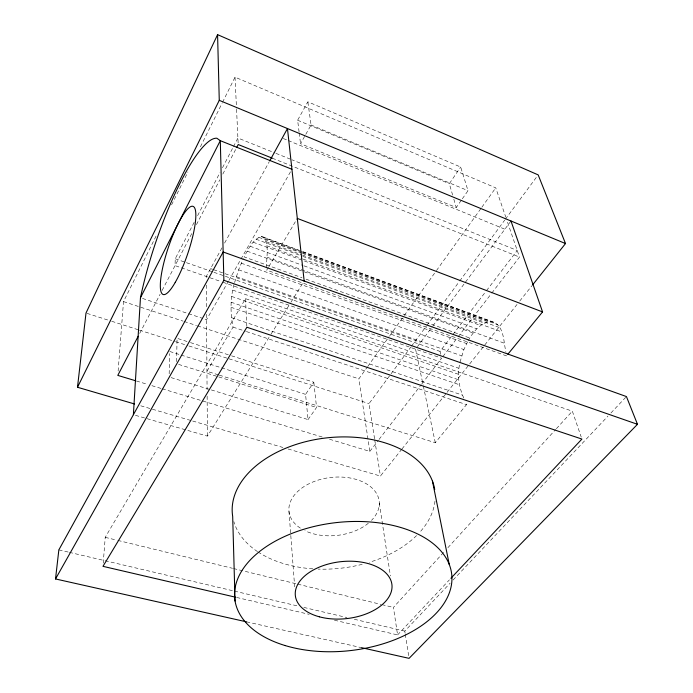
<?xml version="1.0" encoding="UTF-8"?>
<svg xmlns="http://www.w3.org/2000/svg" width="693" height="693" viewBox="0 0 693 693"><rect width="100%" height="100%" fill="white"/><g stroke="black" fill="none" stroke-linecap="round" stroke-linejoin="round"><path stroke-width="0.52" stroke-dasharray="3.46 2.6" d="M176.576 361.625L177.087 338.314L189.423 342.273M218.312 374.844L206.947 371.283L233.056 327.122C230.197 312.682 230.163 297.678 234.321 283.489M194.135 222.358L175.234 258.766L175.06 265.627L221.015 281.583M266.788 267.992C265.869 258.021 269.993 245.469 263.271 237.041L261.209 236.556C252.321 239.449 248.354 249.385 244.066 256.886L302.001 277.711M169.161 373.804L169.742 353.621M103.231 563.114L105.223 537.344L245.521 298.683L572.349 411.174L581.236 437.075M118.122 371.11L123.519 301.585L156.687 234.84M463.73 398.007C459.112 387.422 456.982 375.563 459.65 364.18M460.013 362.11L463.894 349.567L467.636 341.718M234.606 282.51L238.609 269.82L243.252 258.68M171.587 204.851L187.924 171.959M200.424 146.812L222.055 103.283M222.531 102.313L235.031 77.166L495.738 187.855L505.786 217.143M197.618 215.653L220.002 172.531M222.496 167.741L232.943 147.618M233.437 146.665L237.916 138.037L274.956 152.954M139.7 333.394L160.118 294.256M162.11 290.436L192.463 232.25M196.44 224.627L219.82 179.816M222.799 174.099L236.235 148.354M221.994 247.817L206.263 276.464L206.28 278.621M224.584 243.087L269.231 161.764M299.081 131.956L297.626 120.227L307.831 101.784L460.68 167.039L468.009 190.688L461.815 199.541M468.147 340.791C473.12 332.016 480.734 321.803 491.805 321.725C504.4 324.939 503.378 341.536 505.855 351.68M461.2 200.433L456.245 207.519L300.528 143.676L305.266 135.265M305.795 134.329L311.062 124.974L307.831 101.784M228.447 281.141L206.575 319.681L203.525 318.667M228.976 280.197L291.926 169.265M268.364 267.377L266.727 270.149L506.496 355.881L506.02 352.737M268.91 266.459L297.306 218.416M135.447 415.315L207.415 436.131L270.391 335.178M270.963 334.26L290.428 303.058M290.999 302.139L304.166 281.029M211.278 389.925L308.064 419.594L305.561 394.369L313.825 382.25L231.575 355.821M452.633 195.088L449.324 183.688L460.68 167.039M308.064 419.594L316.554 407.449L313.825 382.25M329.547 439.241L369.837 451.386L358.87 378.837L367.065 367.403M367.697 366.519L389.145 336.599M389.778 335.715L403.647 316.354M404.279 315.471L435.819 271.465M436.451 270.591L481.228 208.099M481.86 207.216L495.738 187.855M374.558 438.764L369.031 403.603L410.836 347.08M411.477 346.205L426.273 326.204M426.914 325.338L459.069 281.86M459.71 280.986L504.729 220.114M505.37 219.239L536.884 176.628M417.472 346.595L432.285 326.698M432.934 325.831L510.975 220.998M440.696 354.322L440.012 351.403L485.81 291.528M486.469 290.679L517.221 250.476L291.97 159.797M369.837 451.386L378.395 440.272M379.054 439.423L421.197 384.71M421.855 383.861L441.606 358.212L222.037 281.938M442.931 356.505L457.449 337.647M458.108 336.789L491.112 293.953M491.77 293.096L519.499 257.103L507.172 221.188M288.089 448.995L380.422 476.056L401.282 449.844M401.957 449.003L446.379 393.2M447.054 392.359L517.047 304.426M519.741 301.048L531.86 285.828M219.343 375.164L435.291 442.714L466.502 404.651L465.315 401.801M334.459 620.218L397.583 634.918L393.433 607.423L443.537 552.468M447.895 547.687L555.639 429.504M556.366 428.707L572.349 411.174M397.583 634.918L449.41 579.859M405.119 633.229L404.79 631.132L450.138 583.142M453.109 579.998L607.96 416.121M610.914 412.993L625.692 397.349M246.543 621.846L361.573 647.686M236.608 597.444L309.199 614.345M58.853 549.87L68.321 552.087M69.369 552.338L104.071 560.49M105.119 560.741L233.402 590.869M234.451 591.12L297.54 605.942M303.846 607.423L346.959 617.55M354.322 619.282L404.79 631.132M105.223 537.344L116.796 540.159M117.853 540.41L232.501 568.295M233.55 568.546L296.665 583.896M297.713 584.147L380.803 604.357M381.86 604.608L393.433 607.423M140.774 405.803L191.606 420.712M192.645 421.015L282.9 447.47M136.391 380.994L147.748 384.424M151.88 385.672L161.174 388.47M162.214 388.782L322.323 437.058M171.128 377.624L210.248 389.613M178.586 364.388L217.715 376.594M218.745 376.923L316.554 407.449M169.802 351.498L180.085 354.747M181.116 355.067L305.561 394.369M87.032 313.375L110.707 320.946M111.729 321.275L138.487 329.842M139.518 330.171L174.515 341.363M175.546 341.692L187.89 345.642M188.92 345.972L228.032 358.489M229.062 358.818L369.031 403.603M190.454 342.602L230.552 355.492M123.519 301.585L183.125 321.145M184.156 321.483L196.491 325.537M197.514 325.875L358.87 378.837M142.498 298.432L202.503 318.33M233.056 327.122L245.339 331.202M246.361 331.54L466.502 404.651M231.644 317.706L462.543 395.157M230.942 307.25L459.459 384.754M231.046 302.183L458.645 379.807M231.661 296.431L458.463 374.281M232.77 290.133L458.931 368.321M175.234 258.766L185.421 262.335M186.434 262.69L212.916 271.951M213.929 272.306L440.012 351.403M236.287 276.654L461.685 355.804M210.568 268.615L212.612 269.334M213.626 269.69L420.66 342.316M238.609 269.82L463.894 349.567M241.225 263.175L466.597 343.581M306.063 279.175L469.707 337.993M267.082 257.207L504.582 343.286M247.054 251.135L473.146 332.978M250.121 246.24L302.988 265.497M304.01 265.869L476.862 328.829M266.666 245.712L302.139 258.714M303.153 259.087L501.784 331.921M253.153 242.229L480.691 325.537M263.271 237.041L301.732 251.247M302.746 251.62L495.019 322.661M261.209 236.556L301.663 251.498M302.676 251.871L491.805 321.725M264.908 238.756L301.368 252.209M302.373 252.581L497.817 324.705M258.775 237.292L301.429 253.014M302.443 253.395L488.27 321.916M266.051 241.666L301.516 254.721M302.529 255.093L500.095 327.815M256.064 239.206L301.758 256.003M302.772 256.384L484.528 323.207M272.375 158.212L519.499 257.103M275.953 153.352L290.973 159.399M283.229 138.505L287.223 140.133M288.219 140.549L504.868 229.201M311.062 124.974L468.009 190.688M297.626 120.227L449.324 183.688M453.837 199.229L456.245 207.519M415.557 349.168L423.094 384.901M423.319 385.958L435.291 442.714M374.722 439.83L380.422 476.056M405.284 634.277L408.74 656.254M379.314 503.187L390.41 575.892M299.211 133.021L300.528 143.676M288.972 511.33L294.672 586.858M235.031 77.166L236.495 108.134M236.547 109.208L238.219 144.542M245.521 298.683L246.821 326.178M206.323 285.109L206.488 307.796M206.531 314.284L207.077 389.657M207.129 396.145L207.415 436.131M434.987 501.16A101.932 65.558 -6.5 0 1 419.43 532.64M416.58 535.576A101.932 65.558 -6.5 0 1 369.386 562.292M362.196 564.319A101.932 65.558 -6.5 0 1 318.165 569.109M312.855 568.84A101.932 65.558 -6.5 0 1 258.454 552.226M257.553 551.637A101.932 65.558 -6.5 0 1 233.853 521.63M300.355 528.144A45.391 29.141 -6.5 0 1 301.334 488.435A45.391 29.141 -6.5 0 1 362.491 481.765A45.391 29.141 -6.5 0 1 371.491 520.374M368.338 523.25A45.391 29.141 -6.5 0 1 304.877 530.691"/><path stroke-width="1.04" d="M133.385 414.726L140.462 297.756A118.061 25.918 -71.3 0 1 216.857 138.236L220.296 140.688L291.926 169.265M246.543 621.846L55.518 578.95L58.853 549.87L223.146 251.983L626.437 396.569L637.482 424.307L409.069 658.35L361.573 647.686M134.555 403.984L77.495 387.257L86.001 313.045L217.576 34.65L538.175 174.896L565.514 243.555L532.527 284.988M77.495 387.257L219.265 100.338L217.576 34.65M140.462 297.756L220.296 140.688L223.874 280.284L55.518 578.95M138.21 336.252L117.793 375.389L135.352 380.682M236.729 147.401L238.219 144.542L272.375 158.212M269.75 160.819L287.465 128.552L304.166 281.029M507.856 354.227L542.558 311.911L510.975 220.998M450.892 578.283L581.921 439.067L246.873 327.235L102.98 566.337L235.551 597.201M223.874 280.284L637.482 424.307M297.306 218.416L542.558 311.911M219.265 100.338L565.514 243.555M432.467 481.176L449.229 564.388M235.048 601.048L232.683 516.406A101.932 65.558 -6.5 0 1 323.371 438.279A101.932 65.558 -6.5 0 1 434.719 489.579M175.251 282.372A46.535 10.178 -71.3 0 0 194.681 207.987A46.535 10.178 -71.3 0 0 164.319 260.889A46.535 10.178 -71.3 0 0 175.251 282.372M285.282 645.599A109.182 64.388 -6.5 0 0 451.871 581.063A109.182 64.388 -6.5 0 0 292.541 533.16A109.182 64.388 -6.5 0 0 285.282 645.599M319.412 616.822A48.605 28.612 -6.5 0 0 392.039 586.581A48.605 28.612 -6.5 0 0 319.456 567.056A48.605 28.612 -6.5 0 0 319.412 616.822"/></g></svg>
